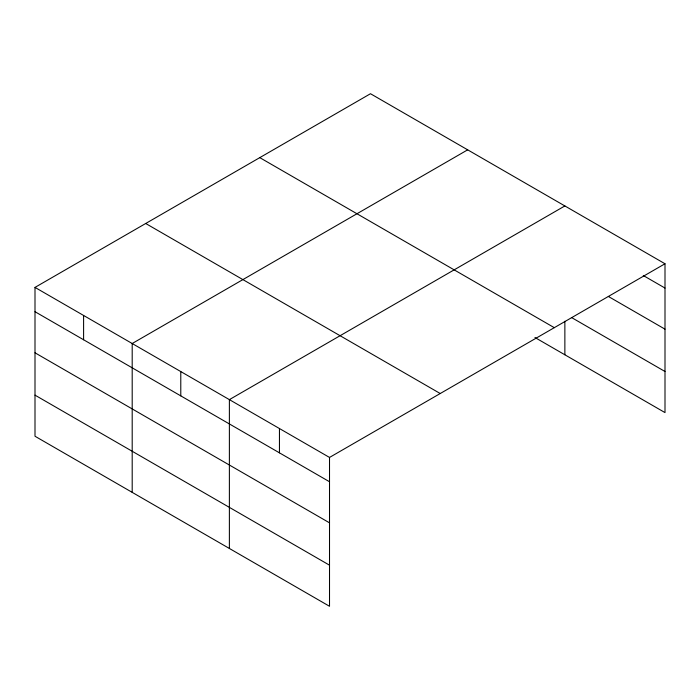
<?xml version="1.0" encoding="UTF-8"?>
<svg xmlns="http://www.w3.org/2000/svg" width="700" height="700" viewBox="0 0 700 700"><rect width="100%" height="100%" fill="white"/><g stroke="black" fill="none" stroke-linecap="round" stroke-linejoin="round"><path stroke-width="1.05" d="M35 287.402L329.516 457.441L329.516 606.279L35 436.24L35 287.402L370.484 93.721L665 263.76L665 412.598L534.957 337.514M467.67 149.835L132.195 343.516L132.195 492.354M564.865 205.94L229.381 399.63L229.381 548.468M329.516 457.441L665 263.76M643.274 275.511L665 288.059M608.317 296.433L665 329.158M571.48 317.502L665 371.499M259.77 157.631L554.295 327.67M145.705 223.492L440.23 393.531M35 311.71L329.516 481.749M35 352.8L329.516 522.839M35 395.141L329.516 565.189M564.865 321.256L564.865 354.777M279.449 428.54L279.449 452.839M180.784 371.578L180.784 395.876M83.598 315.464L83.598 339.762"/></g></svg>
